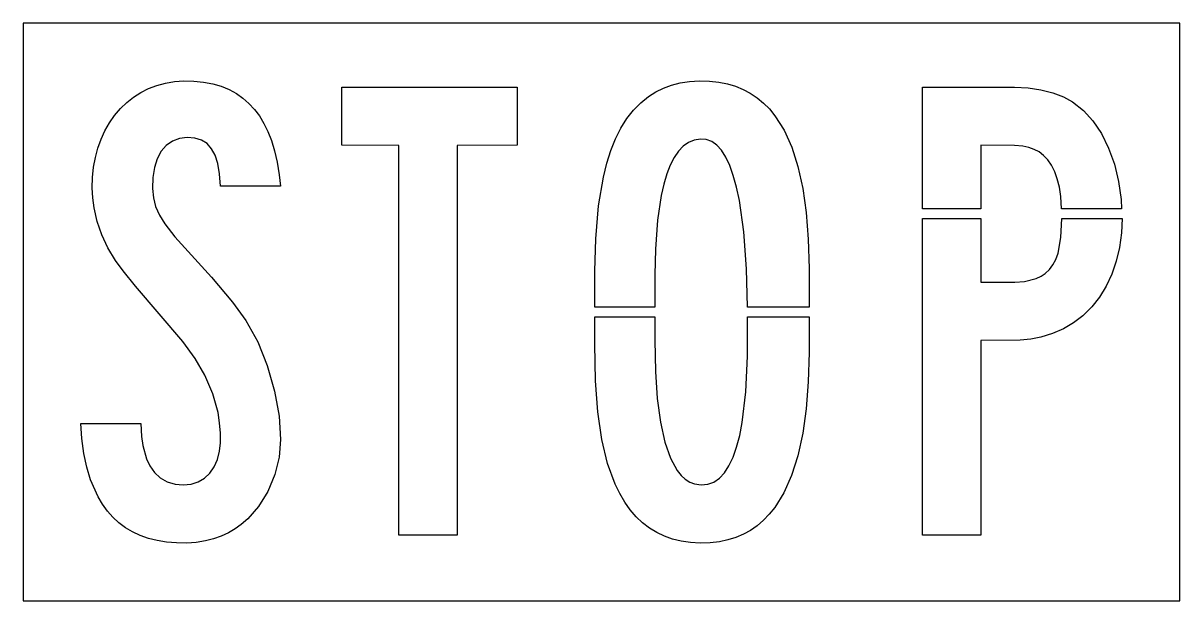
# Model space of a CAD drawing. Extents: x 0 to 60, y 0 to 30.
import ezdxf

# ---------------------------------------------------------------- set-up
doc = ezdxf.new("R2010")
doc.units = 0
doc.layers.add('CUT', color=7, linetype='Continuous')
doc.layers.add('OUTSIDE', color=1, linetype='Continuous')

msp = doc.modelspace()

# ---------------------------------------------------------------- linework, layer by layer
at = {"layer": 'CUT'}
for points in [[(37.0043, 21.4754), (36.837, 22.0833), (36.6515, 22.6022), (36.4444, 23.0431), (36.2202, 23.3965), (35.9766, 23.6669), (35.7153, 23.8537), (35.4376, 23.957), (35.1325, 23.9786), (34.803, 23.923), (34.5109, 23.7995), (34.2426, 23.6087), (33.9945, 23.3479), (33.7713, 23.0231), (33.5697, 22.631), (33.3882, 22.1659), (33.2308, 21.6383), (33.0959, 21.0443), (32.9056, 19.7669), (32.793, 18.2556), (32.7599, 16.9217), (32.7593, 15.2505), (29.6522, 15.2505), (29.655, 17.1255), (29.7028, 18.7921), (29.8482, 20.5184), (30.0954, 22.0047), (30.2747, 22.7276), (30.4849, 23.39), (30.7278, 23.9961), (31.0057, 24.551), (31.3144, 25.0452), (31.6566, 25.4844), (32.0317, 25.8674), (32.4445, 26.1978), (32.8216, 26.4337), (33.2166, 26.6261), (33.6354, 26.7785), (34.0854, 26.8932), (34.5683, 26.9677), (35.0752, 27), (35.5974, 26.9898), (36.0889, 26.9374), (36.5322, 26.849), (36.9467, 26.725), (37.3473, 26.561), (37.7193, 26.3625), (38.0692, 26.127), (38.4023, 25.8502), (38.7071, 25.5421), (38.9939, 25.1927), (39.4672, 24.4453), (39.8663, 23.5656), (40.1903, 22.5543), (40.4404, 21.407), (40.6137, 20.1622), (40.7214, 18.7746), (40.7682, 17.267), (40.7681, 15.2505), (37.5673, 15.2505), (37.5232, 17.2421), (37.3813, 19.1632), (37.1514, 20.7834)], [(12.2005, 4.8962), (11.6475, 4.2664), (11.3048, 3.9679), (10.9933, 3.7438), (10.6455, 3.5419), (10.2699, 3.3685), (9.8679, 3.2259), (9.4508, 3.118), (8.9773, 3.0393), (8.4913, 3.0023), (7.9561, 3.007), (7.4285, 3.0512), (6.9538, 3.1294), (6.4985, 3.245), (6.0711, 3.3969), (5.6713, 3.5849), (5.3108, 3.8011), (4.9709, 4.0549), (4.658, 4.3434), (4.3717, 4.6661), (4.1163, 5.017), (3.8833, 5.4071), (3.4976, 6.2894), (3.3044, 6.9348), (3.1551, 7.6461), (3.0512, 8.425), (3.0008, 9.2038), (6.109, 9.2038), (6.1357, 8.5351), (6.2014, 8.0635), (6.4054, 7.3676), (6.5633, 7.0149), (6.8077, 6.6721), (7.1134, 6.395), (7.4789, 6.1866), (7.8814, 6.0609), (8.2928, 6.02), (8.7089, 6.0584), (9.0829, 6.1745), (9.4109, 6.3646), (9.6898, 6.6251), (9.9157, 6.9523), (10.082, 7.3345), (10.1905, 7.7738), (10.2351, 8.2063), (10.2327, 8.71), (10.1912, 9.2508), (10.1098, 9.7803), (9.8439, 10.7573), (9.4256, 11.7219), (8.9242, 12.5804), (8.2841, 13.4734), (5.8335, 16.333), (5.1821, 17.1309), (4.7905, 17.6767), (4.3978, 18.3368), (4.0829, 19.0103), (3.8434, 19.7039), (3.6826, 20.4086), (3.6154, 20.9221), (3.5883, 21.444), (3.6015, 21.9824), (3.6548, 22.5161), (3.7453, 23.0196), (3.8746, 23.5086), (4.0402, 23.973), (4.2404, 24.4109), (4.4741, 24.8204), (4.7444, 25.2064), (5.0463, 25.5598), (5.3722, 25.8737), (5.726, 26.1529), (6.1059, 26.3953), (6.5105, 26.5994), (6.931, 26.7611), (7.3882, 26.8862), (7.8586, 26.9656), (8.3314, 26.9995), (8.8527, 26.9909), (9.3579, 26.9414), (9.8331, 26.8511), (10.2781, 26.7201), (10.6933, 26.5482), (11.0605, 26.3462), (11.4008, 26.1073), (11.7142, 25.8306), (11.9965, 25.5224), (12.2528, 25.1778), (12.4873, 24.7899), (12.6953, 24.3641), (12.877, 23.9007), (13.0419, 23.3637), (13.1773, 22.7834), (13.2869, 22.1289), (13.3493, 21.5326), (10.2411, 21.5326), (10.1854, 22.1773), (10.0909, 22.7039), (9.9524, 23.1382), (9.7721, 23.4786), (9.5413, 23.742), (9.2547, 23.9274), (8.9144, 24.0331), (8.5169, 24.0633), (8.1053, 24.0107), (7.7427, 23.8723), (7.4257, 23.648), (7.1636, 23.3446), (6.955, 22.9598), (6.8077, 22.5035), (6.7237, 21.9812), (6.7054, 21.4121), (6.7549, 20.9326), (6.8744, 20.4808), (7.0702, 20.0343), (7.3474, 19.578), (7.8706, 18.9096), (9.7743, 16.8114), (10.8677, 15.518), (11.5549, 14.5562), (12.1767, 13.4496), (12.6617, 12.2186), (13.0395, 10.8906), (13.2754, 9.5842), (13.3551, 8.3878), (13.2778, 7.4685), (13.0522, 6.5565), (12.6881, 5.6849)], [(19.4846, 3.4086), (19.4846, 23.6503), (16.5379, 23.6543), (16.5372, 26.675), (25.6303, 26.675), (25.631, 23.6543), (22.5151, 23.6536), (22.5151, 3.4118)], [(53.5085, 22.286), (53.3432, 22.6157), (53.1473, 22.8984), (52.9217, 23.1345), (52.6933, 23.3081), (52.4408, 23.4458), (52.1638, 23.5482), (51.8557, 23.6171), (51.4208, 23.6538), (49.6748, 23.6543), (49.6741, 20.3539), (46.6452, 20.3539), (46.6443, 26.675), (51.4169, 26.6747), (52.1235, 26.6389), (52.79, 26.5426), (53.4044, 26.3883), (53.9557, 26.1785), (54.428, 25.9195), (54.9965, 25.4623), (55.4859, 24.9207), (55.927, 24.2618), (56.3029, 23.507), (56.6057, 22.6685), (56.8246, 21.776), (56.9569, 20.8446), (56.9794, 20.3539), (53.8604, 20.3539), (53.8246, 21.0047), (53.7495, 21.4812), (53.6441, 21.9081)], [(55.4326, 15.264), (54.9699, 14.8079), (54.4873, 14.4375), (53.9612, 14.1269), (53.3943, 13.8787), (52.7965, 13.6967), (52.2685, 13.5946), (51.7169, 13.5399), (49.6733, 13.5257), (49.6731, 3.4086), (46.6474, 3.4086), (46.6452, 19.8519), (49.674, 19.8519), (49.6733, 16.5525), (51.4455, 16.5515), (51.9481, 16.5869), (52.5517, 16.7358), (52.8008, 16.8533), (53.0216, 17.0022), (53.2321, 17.2025), (53.4109, 17.4438), (53.5587, 17.7272), (53.6799, 18.0624), (53.8342, 18.8679), (53.882, 19.8519), (56.9992, 19.8519), (56.9669, 19.1043), (56.8676, 18.3523), (56.7027, 17.6364), (56.4757, 16.9687), (56.1855, 16.3447), (55.8368, 15.7756)], [(39.8593, 6.5067), (39.4626, 5.6158), (38.9886, 4.8511), (38.704, 4.4963), (38.4018, 4.1829), (38.0718, 3.9009), (37.7253, 3.6608), (37.3576, 3.4577), (36.9688, 3.292), (36.5598, 3.1633), (36.1228, 3.0707), (35.6382, 3.0142), (35.121, 3), (34.6182, 3.0282), (34.1387, 3.098), (33.6909, 3.2075), (33.2665, 3.3576), (32.866, 3.5482), (32.4899, 3.7787), (32.1325, 4.0542), (31.8013, 4.3697), (31.4913, 4.7301), (31.2083, 5.1293), (30.9481, 5.5728), (30.7151, 6.0521), (30.3184, 7.141), (30.0191, 8.3869), (29.8098, 9.8145), (29.6896, 11.4208), (29.6493, 13.3305), (29.6514, 14.7485), (32.7591, 14.7485), (32.7587, 13.5304), (32.7925, 11.9103), (32.8907, 10.5004), (33.0532, 9.2791), (33.2814, 8.2431), (33.5721, 7.4069), (33.9275, 6.7631), (34.1313, 6.5132), (34.3468, 6.3173), (34.5781, 6.1705), (34.8246, 6.0733), (35.1709, 6.0204), (35.5165, 6.0537), (35.8276, 6.1694), (36.1153, 6.3687), (36.3745, 6.6465), (36.6126, 7.0114), (36.8238, 7.4564), (37.0103, 7.9853), (37.1682, 8.5846), (37.3014, 9.2652), (37.4908, 10.8561), (37.5767, 12.7012), (37.5718, 14.7485), (40.7681, 14.7485), (40.768, 12.8954), (40.7202, 11.3747), (40.6108, 9.9655), (40.4363, 8.7035), (40.1848, 7.5374)]]:
    msp.add_lwpolyline(points, close=True, dxfattribs=at)
at = {"layer": 'OUTSIDE'}
msp.add_lwpolyline([(0, 0), (60, 0), (60, 30), (0, 30)], close=True, dxfattribs=at)

doc.saveas('drawing.dxf')
